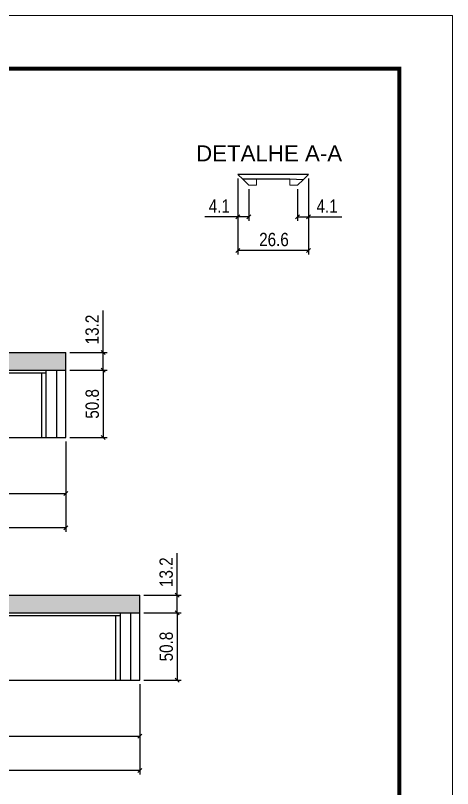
# Model space of a CAD drawing. Extents: x 137137 to 143418, y 10464 to 34486.
# Drawn here: x 138293 to 138622, y 27012 to 27594 of the extents above; entities that cross this region are included whole.
import ezdxf

# ---------------------------------------------------------------- set-up
doc = ezdxf.new("R2010")
doc.units = 0
doc.linetypes.add('DASHED', pattern=[0.75, 0.5, -0.25])
for name, color, linetype in [('5', 5, 'Continuous'), ('COTA', 241, 'Continuous'), ('Painéis', 200, 'Continuous'), ('SARR_2.2x7', 40, 'Continuous'), ('SARR_3.5x7', 81, 'Continuous')]:
    doc.layers.add(name, color=color, linetype=linetype)
for name, color, linetype, lineweight in [('Folhas', 255, 'Continuous', 9), ('Sarr 2.2x7', 40, 'Continuous', 9), ('SARRAFO DE PRESSAO', 251, 'DASHED', 9)]:
    doc.layers.add(name, color=color, linetype=linetype, lineweight=lineweight)
doc.styles.add('COTA TECNICA', font='techl___.ttf', dxfattribs={"height": 10})
doc.styles.get("Standard").update_dxf_attribs({"font": 'arial.ttf'})
doc.dimstyles.new('PAINEL', dxfattribs={"dimtxt": 10, "dimasz": 3, "dimexe": 3, "dimexo": 3, "dimgap": 3, "dimtad": 1, "dimdec": 1, "dimzin": 12, "dimdsep": 46, "dimtxsty": 'COTA TECNICA', "dimblk1": 'OBLIQUE', "dimblk2": 'OBLIQUE', "dimsah": 1, "dimcen": 0.9, "dimclrd": 4, "dimclre": 4, "dimclrt": 240, "dimadec": 1, "dimazin": 3, "dimtfac": 1, "dimtdec": 1, "dimtmove": 0, "dimatfit": 3, "dimfxl": 1, "dimtolj": 1, "dimtzin": 12, "dimarcsym": 0})

# ---------------------------------------------------------------- blocks, each defined once
blk = doc.blocks.new('9999999999')
at = {"layer": 'Folhas'}
blk.add_lwpolyline([(98138.98, 34190.21), (99623.98, 34190.21), (99623.98, 35240.21), (98138.98, 35240.21)], close=True, dxfattribs=at)
at = {"layer": 'Folhas', "color": 30, "const_width": 3}
blk.add_lwpolyline([(98213.98, 34230.21), (99583.98, 34230.21), (99583.98, 35200.21), (98213.98, 35200.21)], close=True, dxfattribs=at)
blk = doc.blocks.new('_Oblique')
at = {"color": 0, "linetype": 'ByBlock', "lineweight": -2}
blk.add_line((-0.5, -0.5), (0.5, 0.5), dxfattribs=at)
blk = doc.blocks.new('*D1104')
at = {"layer": 'COTA', "color": 4, "lineweight": -2, "ltscale": 25, "transparency": 16777216}
for p, q in [((137652.99, 27273.56), (137652.99, 27205.6)), ((138331.39, 27273.56), (138331.39, 27205.6)), ((138331.39, 27208.6), (137652.99, 27208.6))]:
    blk.add_line(p, q, dxfattribs=at)
at = {"layer": 'Defpoints', "color": 0, "ltscale": 25, "transparency": 16777216}
for p in [(137652.99, 27276.56), (138331.39, 27276.56), (137652.99, 27208.6)]:
    blk.add_point(p, dxfattribs=at)
at = {"layer": 'COTA', "color": 4, "lineweight": -2, "ltscale": 25, "transparency": 16777216, "xscale": 3, "yscale": 3, "zscale": 3, "rotation": 180}
blk.add_blockref('_Oblique', (137652.99, 27208.6), dxfattribs=at)
at = {"layer": 'COTA', "color": 4, "lineweight": -2, "ltscale": 25, "transparency": 16777216, "xscale": 3, "yscale": 3, "zscale": 3}
blk.add_blockref('_Oblique', (138331.39, 27208.6), dxfattribs=at)
at = {"layer": 'COTA', "color": 240, "ltscale": 25, "transparency": 16777216, "insert": (137992.19, 27216.73), "char_height": 10, "attachment_point": 5, "style": 'COTA TECNICA'}
blk.add_mtext('\\A1;678.4', dxfattribs=at)
blk = doc.blocks.new('*D1107')
at = {"layer": 'COTA', "color": 4, "lineweight": -2, "ltscale": 25, "transparency": 16777216}
for p, q in [((138087.39, 27273.56), (138087.39, 27231.59)), ((138331.39, 27273.56), (138331.39, 27231.59)), ((138087.39, 27234.59), (138331.39, 27234.59))]:
    blk.add_line(p, q, dxfattribs=at)
at = {"layer": 'Defpoints', "color": 0, "ltscale": 25, "transparency": 16777216}
for p in [(138087.39, 27276.56), (138331.39, 27276.56), (138331.39, 27234.59)]:
    blk.add_point(p, dxfattribs=at)
at = {"layer": 'COTA', "color": 4, "lineweight": -2, "ltscale": 25, "transparency": 16777216, "xscale": 3, "yscale": 3, "zscale": 3, "rotation": 180}
blk.add_blockref('_Oblique', (138087.39, 27234.59), dxfattribs=at)
at = {"layer": 'COTA', "color": 4, "lineweight": -2, "ltscale": 25, "transparency": 16777216, "xscale": 3, "yscale": 3, "zscale": 3}
blk.add_blockref('_Oblique', (138331.39, 27234.59), dxfattribs=at)
at = {"layer": 'COTA', "color": 240, "ltscale": 25, "transparency": 16777216, "insert": (138209.39, 27242.66), "char_height": 10, "attachment_point": 5, "style": 'COTA TECNICA'}
blk.add_mtext('\\A1;244', dxfattribs=at)
blk = doc.blocks.new('*D1108')
at = {"layer": 'COTA', "color": 4, "lineweight": -2, "ltscale": 25, "transparency": 16777216}
for p, q in [((138334.39, 27327.36), (138362.38, 27327.36)), ((138359.38, 27327.36), (138359.38, 27276.56)), ((138334.39, 27276.56), (138362.38, 27276.56))]:
    blk.add_line(p, q, dxfattribs=at)
at = {"layer": 'Defpoints', "color": 0, "ltscale": 25, "transparency": 16777216}
for p in [(138331.39, 27327.36), (138331.39, 27276.56), (138359.38, 27276.56)]:
    blk.add_point(p, dxfattribs=at)
at = {"layer": 'COTA', "color": 4, "lineweight": -2, "ltscale": 25, "transparency": 16777216, "xscale": 3, "yscale": 3, "zscale": 3}
for p, rotation in [((138359.38, 27327.36), 90), ((138359.38, 27276.56), 270)]:
    blk.add_blockref('_Oblique', p, dxfattribs=dict(at, rotation=rotation))
at = {"layer": 'COTA', "color": 240, "ltscale": 25, "transparency": 16777216, "insert": (138351.25, 27301.96), "char_height": 10, "attachment_point": 5, "rotation": 90, "style": 'COTA TECNICA'}
blk.add_mtext('\\A1;50.8', dxfattribs=at)
blk = doc.blocks.new('*D1109')
at = {"layer": 'COTA', "color": 4, "lineweight": -2, "ltscale": 25, "transparency": 16777216}
for p, q in [((138359.38, 27340.56), (138359.38, 27372.3)), ((138334.39, 27340.56), (138362.38, 27340.56)), ((138359.38, 27327.36), (138359.38, 27340.56)), ((138334.39, 27327.36), (138362.38, 27327.36))]:
    blk.add_line(p, q, dxfattribs=at)
at = {"layer": 'Defpoints', "color": 0, "ltscale": 25, "transparency": 16777216}
for p in [(138331.39, 27340.56), (138359.38, 27340.56), (138331.39, 27327.36)]:
    blk.add_point(p, dxfattribs=at)
at = {"layer": 'COTA', "color": 4, "lineweight": -2, "ltscale": 25, "transparency": 16777216, "xscale": 3, "yscale": 3, "zscale": 3}
for p, rotation in [((138359.38, 27340.56), 90), ((138359.38, 27327.36), 270)]:
    blk.add_blockref('_Oblique', p, dxfattribs=dict(at, rotation=rotation))
at = {"layer": 'COTA', "color": 240, "ltscale": 25, "transparency": 16777216, "insert": (138351.16, 27357.93), "char_height": 10, "attachment_point": 5, "rotation": 90, "style": 'COTA TECNICA'}
blk.add_mtext('\\A1;13.2', dxfattribs=at)
blk = doc.blocks.new('*D1110')
at = {"layer": 'COTA', "color": 4, "lineweight": -2, "ltscale": 25, "transparency": 16777216}
for p, q in [((137652.99, 27090.89), (137652.99, 27022.93)), ((138387.09, 27090.89), (138387.09, 27022.93)), ((138387.09, 27025.93), (137652.99, 27025.93))]:
    blk.add_line(p, q, dxfattribs=at)
at = {"layer": 'Defpoints', "color": 0, "ltscale": 25, "transparency": 16777216}
for p in [(137652.99, 27093.89), (138387.09, 27093.89), (137652.99, 27025.93)]:
    blk.add_point(p, dxfattribs=at)
at = {"layer": 'COTA', "color": 4, "lineweight": -2, "ltscale": 25, "transparency": 16777216, "xscale": 3, "yscale": 3, "zscale": 3, "rotation": 180}
blk.add_blockref('_Oblique', (137652.99, 27025.93), dxfattribs=at)
at = {"layer": 'COTA', "color": 4, "lineweight": -2, "ltscale": 25, "transparency": 16777216, "xscale": 3, "yscale": 3, "zscale": 3}
blk.add_blockref('_Oblique', (138387.09, 27025.93), dxfattribs=at)
at = {"layer": 'COTA', "color": 240, "ltscale": 25, "transparency": 16777216, "insert": (138020.04, 27034.15), "char_height": 10, "attachment_point": 5, "style": 'COTA TECNICA'}
blk.add_mtext('\\A1;734.1', dxfattribs=at)
blk = doc.blocks.new('*D1113')
at = {"layer": 'COTA', "color": 4, "lineweight": -2, "ltscale": 25, "transparency": 16777216}
for p, q in [((138143.09, 27090.89), (138143.09, 27048.92)), ((138387.09, 27090.89), (138387.09, 27048.92)), ((138143.09, 27051.92), (138387.09, 27051.92))]:
    blk.add_line(p, q, dxfattribs=at)
at = {"layer": 'Defpoints', "color": 0, "ltscale": 25, "transparency": 16777216}
for p in [(138143.09, 27093.89), (138387.09, 27093.89), (138387.09, 27051.92)]:
    blk.add_point(p, dxfattribs=at)
at = {"layer": 'COTA', "color": 4, "lineweight": -2, "ltscale": 25, "transparency": 16777216, "xscale": 3, "yscale": 3, "zscale": 3, "rotation": 180}
blk.add_blockref('_Oblique', (138143.09, 27051.92), dxfattribs=at)
at = {"layer": 'COTA', "color": 4, "lineweight": -2, "ltscale": 25, "transparency": 16777216, "xscale": 3, "yscale": 3, "zscale": 3}
blk.add_blockref('_Oblique', (138387.09, 27051.92), dxfattribs=at)
at = {"layer": 'COTA', "color": 240, "ltscale": 25, "transparency": 16777216, "insert": (138265.09, 27059.99), "char_height": 10, "attachment_point": 5, "style": 'COTA TECNICA'}
blk.add_mtext('\\A1;244', dxfattribs=at)
blk = doc.blocks.new('*D1114')
at = {"layer": 'COTA', "color": 4, "lineweight": -2, "ltscale": 25, "transparency": 16777216}
for p, q in [((138390.09, 27144.69), (138418.08, 27144.69)), ((138415.08, 27144.69), (138415.08, 27093.89)), ((138390.09, 27093.89), (138418.08, 27093.89))]:
    blk.add_line(p, q, dxfattribs=at)
at = {"layer": 'Defpoints', "color": 0, "ltscale": 25, "transparency": 16777216}
for p in [(138387.09, 27144.69), (138387.09, 27093.89), (138415.08, 27093.89)]:
    blk.add_point(p, dxfattribs=at)
at = {"layer": 'COTA', "color": 4, "lineweight": -2, "ltscale": 25, "transparency": 16777216, "xscale": 3, "yscale": 3, "zscale": 3}
for p, rotation in [((138415.08, 27144.69), 90), ((138415.08, 27093.89), 270)]:
    blk.add_blockref('_Oblique', p, dxfattribs=dict(at, rotation=rotation))
at = {"layer": 'COTA', "color": 240, "ltscale": 25, "transparency": 16777216, "insert": (138406.95, 27119.29), "char_height": 10, "attachment_point": 5, "rotation": 90, "style": 'COTA TECNICA'}
blk.add_mtext('\\A1;50.8', dxfattribs=at)
blk = doc.blocks.new('*D1115')
at = {"layer": 'COTA', "color": 4, "lineweight": -2, "ltscale": 25, "transparency": 16777216}
for p, q in [((138415.08, 27157.89), (138415.08, 27189.62)), ((138390.09, 27157.89), (138418.08, 27157.89)), ((138415.08, 27144.69), (138415.08, 27157.89)), ((138390.09, 27144.69), (138418.08, 27144.69))]:
    blk.add_line(p, q, dxfattribs=at)
at = {"layer": 'Defpoints', "color": 0, "ltscale": 25, "transparency": 16777216}
for p in [(138387.09, 27157.89), (138415.08, 27157.89), (138387.09, 27144.69)]:
    blk.add_point(p, dxfattribs=at)
at = {"layer": 'COTA', "color": 4, "lineweight": -2, "ltscale": 25, "transparency": 16777216, "xscale": 3, "yscale": 3, "zscale": 3}
for p, rotation in [((138415.08, 27157.89), 90), ((138415.08, 27144.69), 270)]:
    blk.add_blockref('_Oblique', p, dxfattribs=dict(at, rotation=rotation))
at = {"layer": 'COTA', "color": 240, "ltscale": 25, "transparency": 16777216, "insert": (138406.86, 27175.26), "char_height": 10, "attachment_point": 5, "rotation": 90, "style": 'COTA TECNICA'}
blk.add_mtext('\\A1;13.2', dxfattribs=at)
blk = doc.blocks.new('*D2331')
at = {"layer": 'COTA', "color": 4, "linetype": 'ByBlock', "lineweight": -2, "transparency": 16777216}
for p, q in [((138513.94, 27471.63), (138513.94, 27439.72)), ((138505.75, 27463.63), (138505.75, 27439.72)), ((138505.75, 27442.72), (138513.94, 27442.72)), ((138513.94, 27442.72), (138538.88, 27442.72))]:
    blk.add_line(p, q, dxfattribs=at)
at = {"layer": 'Defpoints', "color": 0, "linetype": 'ByBlock', "transparency": 16777216}
for p in [(138513.94, 27474.63), (138505.75, 27466.63), (138513.94, 27442.72)]:
    blk.add_point(p, dxfattribs=at)
at = {"layer": 'COTA', "color": 4, "linetype": 'ByBlock', "lineweight": -2, "transparency": 16777216, "xscale": 3, "yscale": 3, "zscale": 3, "rotation": 180}
blk.add_blockref('_Oblique', (138505.75, 27442.72), dxfattribs=at)
at = {"layer": 'COTA', "color": 4, "linetype": 'ByBlock', "lineweight": -2, "transparency": 16777216, "xscale": 3, "yscale": 3, "zscale": 3}
blk.add_blockref('_Oblique', (138513.94, 27442.72), dxfattribs=at)
at = {"layer": 'COTA', "color": 240, "linetype": 'ByBlock', "transparency": 16777216, "insert": (138527.91, 27450.8), "char_height": 10, "attachment_point": 5, "style": 'COTA TECNICA'}
blk.add_mtext('\\A1;4.1', dxfattribs=at)
blk = doc.blocks.new('*D2332')
at = {"layer": 'COTA', "color": 4, "linetype": 'ByBlock', "lineweight": -2, "transparency": 16777216}
for p, q in [((138460.74, 27471.63), (138460.74, 27439.72)), ((138468.94, 27463.63), (138468.94, 27439.72)), ((138460.74, 27442.72), (138435.81, 27442.72)), ((138468.94, 27442.72), (138460.74, 27442.72))]:
    blk.add_line(p, q, dxfattribs=at)
at = {"layer": 'Defpoints', "color": 0, "linetype": 'ByBlock', "transparency": 16777216}
for p in [(138460.74, 27474.63), (138468.94, 27466.63), (138460.74, 27442.72)]:
    blk.add_point(p, dxfattribs=at)
at = {"layer": 'COTA', "color": 4, "linetype": 'ByBlock', "lineweight": -2, "transparency": 16777216, "xscale": 3, "yscale": 3, "zscale": 3, "rotation": 180}
blk.add_blockref('_Oblique', (138460.74, 27442.72), dxfattribs=at)
at = {"layer": 'COTA', "color": 4, "linetype": 'ByBlock', "lineweight": -2, "transparency": 16777216, "xscale": 3, "yscale": 3, "zscale": 3}
blk.add_blockref('_Oblique', (138468.94, 27442.72), dxfattribs=at)
at = {"layer": 'COTA', "color": 240, "linetype": 'ByBlock', "transparency": 16777216, "insert": (138446.77, 27450.8), "char_height": 10, "attachment_point": 5, "style": 'COTA TECNICA'}
blk.add_mtext('\\A1;4.1', dxfattribs=at)
blk = doc.blocks.new('*D2333')
at = {"layer": 'COTA', "color": 4, "linetype": 'ByBlock', "lineweight": -2, "transparency": 16777216}
for p, q in [((138460.74, 27471.63), (138460.74, 27414.52)), ((138513.94, 27471.63), (138513.94, 27414.52)), ((138513.94, 27417.52), (138460.74, 27417.52))]:
    blk.add_line(p, q, dxfattribs=at)
at = {"layer": 'Defpoints', "color": 0, "linetype": 'ByBlock', "transparency": 16777216}
for p in [(138460.74, 27474.63), (138513.94, 27474.63), (138460.74, 27417.52)]:
    blk.add_point(p, dxfattribs=at)
at = {"layer": 'COTA', "color": 4, "linetype": 'ByBlock', "lineweight": -2, "transparency": 16777216, "xscale": 3, "yscale": 3, "zscale": 3, "rotation": 180}
blk.add_blockref('_Oblique', (138460.74, 27417.52), dxfattribs=at)
at = {"layer": 'COTA', "color": 4, "linetype": 'ByBlock', "lineweight": -2, "transparency": 16777216, "xscale": 3, "yscale": 3, "zscale": 3}
blk.add_blockref('_Oblique', (138513.94, 27417.52), dxfattribs=at)
at = {"layer": 'COTA', "color": 240, "linetype": 'ByBlock', "transparency": 16777216, "insert": (138487.94, 27425.62), "char_height": 10, "attachment_point": 5, "style": 'COTA TECNICA'}
blk.add_mtext('\\A1;26.6', dxfattribs=at)

msp = doc.modelspace()

# ---------------------------------------------------------------- hatches: boundary and pattern name
at = {"layer": 'COTA', "linetype": 'ByBlock'}
h = msp.add_hatch(dxfattribs=at)
h.set_pattern_fill('AR-CONC', color=256, scale=0.03)
h.set_pattern_definition([(50, (-1598.5, -5852.061), (5.46554007, -0.47817257), [0.5715, -6.2865]), (355, (-1598.5, -5852.061), (-1.05730264, 5.73170536), [0.4572, -5.02921753]), (100.4514447, (-1598.0445, -5852.101), (4.40823741, 5.25353256), [0.48570026, -5.34270734]), (46.1842, (-1598.5, -5850.537), (8.13237123, -1.26126984), [0.85725, -9.42975]), (96.6355576, (-1597.822, -5850.642), (7.122124, 7.42278374), [0.7285507, -8.01406824]), (351.184151, (-1598.5, -5850.537), (7.122124, 7.42278374), [0.685799, -7.54379196]), (21, (-1597.738, -5850.918), (4.54843174, -3.06795595), [0.5715, -6.2865]), (326, (-1597.738, -5850.918), (1.85406085, 5.52563898), [0.4572, -5.0292]), (71.451445, (-1597.359, -5851.174), (6.40249258, 2.45768307), [0.48570026, -5.34269813]), (37.5, (-1598.5, -5852.0612), (0.092658098, 2.536651166), [0, -4.96824, 0, -5.1054, 0, -5.04825]), (7.5, (-1598.5, -5852.0612), (2.004589875, 3.005417245), [0, -2.91084, 0, -4.85394, 0, -1.92405]), (327.5, (-1600.1993, -5852.0612), (4.067717855, -0.17186232), [0, -1.905, 0, -5.9436, 0, -7.8867]), (317.5, (-1600.9613, -5852.0612), (4.44387544, 0.76279473), [0, -2.4765, 0, -3.94716, 0, -5.6007])])
h.paths.add_polyline_path([(138331.39, 27327.36), (138331.39, 27340.56), (137652.99, 27340.56), (137652.99, 27327.36)])
h = msp.add_hatch(dxfattribs=at)
h.set_pattern_fill('AR-CONC', color=256, scale=0.03)
h.set_pattern_definition([(50, (-1598.5, -6034.733), (5.46554007, -0.47817257), [0.5715, -6.2865]), (355, (-1598.5, -6034.733), (-1.05730264, 5.73170536), [0.4572, -5.02921753]), (100.4514447, (-1598.0445, -6034.773), (4.40823741, 5.25353256), [0.48570026, -5.34270734]), (46.1842, (-1598.5, -6033.209), (8.13237123, -1.26126984), [0.85725, -9.42975]), (96.6355576, (-1597.822, -6033.314), (7.122124, 7.42278374), [0.7285507, -8.01406824]), (351.184151, (-1598.5, -6033.209), (7.122124, 7.42278374), [0.685799, -7.54379196]), (21, (-1597.738, -6033.59), (4.54843174, -3.06795595), [0.5715, -6.2865]), (326, (-1597.738, -6033.59), (1.85406085, 5.52563898), [0.4572, -5.0292]), (71.451445, (-1597.359, -6033.8456), (6.40249258, 2.45768307), [0.48570026, -5.34269813]), (37.5, (-1598.5, -6034.733), (0.092658098, 2.536651166), [0, -4.96824, 0, -5.1054, 0, -5.04825]), (7.5, (-1598.5, -6034.733), (2.004589875, 3.005417245), [0, -2.91084, 0, -4.85394, 0, -1.92405]), (327.5, (-1600.1993, -6034.733), (4.067717855, -0.17186232), [0, -1.905, 0, -5.9436, 0, -7.8867]), (317.5, (-1600.9613, -6034.733), (4.44387544, 0.76279473), [0, -2.4765, 0, -3.94716, 0, -5.6007])])
h.paths.add_polyline_path([(138387.09, 27144.69), (138387.09, 27157.89), (137652.99, 27157.89), (137652.99, 27144.69)])

# ---------------------------------------------------------------- linework, layer by layer
for p, q in [((137652.99, 27340.56), (138331.39, 27340.56)), ((138331.39, 27327.36), (138331.39, 27340.56)), ((137652.99, 27157.89), (138387.09, 27157.89)), ((138387.09, 27144.69), (138387.09, 27157.89))]:
    msp.add_line(p, q, dxfattribs=at)
at = {"layer": 'Painéis'}
for p, q in [((138460.74, 27474.63), (138464.43, 27471.03)), ((138513.94, 27474.63), (138460.74, 27474.63)), ((138513.94, 27474.63), (138509.84, 27470.63)), ((137652.99, 27327.36), (138331.39, 27327.36)), ((137652.99, 27276.56), (138331.39, 27276.56)), ((137652.99, 27144.69), (138387.09, 27144.69)), ((137652.99, 27093.89), (138387.09, 27093.89))]:
    msp.add_line(p, q, dxfattribs=at)
at = {"layer": 'Painéis', "ltscale": 25}
for p, q in [((138331.39, 27276.56), (138331.39, 27327.36)), ((138387.09, 27093.89), (138387.09, 27144.69))]:
    msp.add_line(p, q, dxfattribs=at)
at = {"layer": 'Painéis'}
msp.add_lwpolyline([(138509.84, 27470.63), (138499.94, 27471.03), (138482.74, 27471.03), (138474.74, 27471.03), (138464.43, 27471.03)], dxfattribs=at)
at = {"layer": 'Sarr 2.2x7'}
for p, q in [((138464.43, 27471.03), (138468.94, 27466.63)), ((138468.94, 27466.63), (138474.74, 27466.63)), ((138474.74, 27466.63), (138474.74, 27471.03)), ((138499.94, 27466.63), (138499.94, 27471.03)), ((138505.75, 27466.63), (138499.94, 27466.63)), ((138509.84, 27470.63), (138505.75, 27466.63))]:
    msp.add_line(p, q, dxfattribs=at)
at = {"layer": 'SARR_2.2x7', "linetype": 'Continuous'}
for p, q in [((138324.39, 27327.36), (138324.39, 27276.56)), ((138316.39, 27325.16), (138087.39, 27325.16)), ((138372.09, 27142.49), (138143.09, 27142.49)), ((138380.09, 27144.69), (138380.09, 27093.89))]:
    msp.add_line(p, q, dxfattribs=at)
at = {"layer": 'SARR_3.5x7'}
for p, q in [((138316.39, 27327.36), (138316.39, 27276.56)), ((138312.89, 27325.16), (138312.89, 27276.56)), ((138368.59, 27142.49), (138368.59, 27093.89)), ((138372.09, 27144.69), (138372.09, 27093.89))]:
    msp.add_line(p, q, dxfattribs=at)

# ---------------------------------------------------------------- block references
at = {"layer": 'SARRAFO DE PRESSAO', "color": 6, "linetype": 'ByBlock'}
msp.add_blockref('9999999999', (38998.31, -7645.88), dxfattribs=at)

# ---------------------------------------------------------------- texts
at = {"layer": '5', "color": 7, "linetype": 'Continuous'}
msp.add_text('DETALHE A-A', height=12, rotation=359.99996, dxfattribs=at).set_placement((138429.31, 27484.54))

# ---------------------------------------------------------------- dimensions: what is measured, and where the dimension line sits
at = {"layer": 'COTA', "linetype": 'ByBlock'}
for base, p1, p2, picture, middle in [((138460.74, 27442.72), (138468.94, 27466.63), (138460.74, 27474.63), '*D2332', (138446.77, 27450.8)), ((138513.94, 27442.72), (138505.75, 27466.63), (138513.94, 27474.63), '*D2331', (138527.91, 27450.8))]:
    dim = msp.add_linear_dim(base=base, p1=p1, p2=p2, dimstyle='PAINEL', override={"dimlfac": 0.5}, dxfattribs=at)
    dim.commit()
    dim.dimension.update_dxf_attribs({"geometry": picture, "text_midpoint": middle})
dim = msp.add_linear_dim(base=(138460.74, 27417.52), p1=(138513.94, 27474.63), p2=(138460.74, 27474.63), dimstyle='PAINEL', override={"dimlfac": 0.5}, dxfattribs=at)
dim.commit()
dim.dimension.update_dxf_attribs({"geometry": '*D2333', "text_midpoint": (138487.94, 27417.52), "dimtype": 160})
at = {"layer": 'COTA', "ltscale": 25}
for base, p1, p2, picture, middle in [((138359.38, 27340.56), (138331.39, 27327.36), (138331.39, 27340.56), '*D1109', (138351.16, 27357.93)), ((138359.38, 27276.56), (138331.39, 27327.36), (138331.39, 27276.56), '*D1108', (138351.25, 27301.96)), ((138415.08, 27157.89), (138387.09, 27144.69), (138387.09, 27157.89), '*D1115', (138406.86, 27175.26)), ((138415.08, 27093.89), (138387.09, 27144.69), (138387.09, 27093.89), '*D1114', (138406.95, 27119.29))]:
    dim = msp.add_linear_dim(base=base, p1=p1, p2=p2, angle=90, dimstyle='PAINEL', dxfattribs=at)
    dim.commit()
    dim.dimension.update_dxf_attribs({"geometry": picture, "text_midpoint": middle})
for base, p1, p2, picture, middle in [((137652.99, 27208.6), (138331.39, 27276.56), (137652.99, 27276.56), '*D1104', (137992.19, 27216.73)), ((137652.99, 27025.93), (138387.09, 27093.89), (137652.99, 27093.89), '*D1110', (138020.04, 27034.15))]:
    dim = msp.add_linear_dim(base=base, p1=p1, p2=p2, dimstyle='PAINEL', dxfattribs=at)
    dim.commit()
    dim.dimension.update_dxf_attribs({"geometry": picture, "text_midpoint": middle})
for base, p1, p2, picture, middle in [((138331.39, 27234.59), (138087.39, 27276.56), (138331.39, 27276.56), '*D1107', (138209.39, 27242.66)), ((138387.09, 27051.92), (138143.09, 27093.89), (138387.09, 27093.89), '*D1113', (138265.09, 27059.99))]:
    dim = msp.add_linear_dim(base=base, p1=p1, p2=p2, dimstyle='PAINEL', override={"dimtmove": 1}, dxfattribs=at)
    dim.commit()
    dim.dimension.update_dxf_attribs({"geometry": picture, "text_midpoint": middle})

doc.saveas('drawing.dxf')
